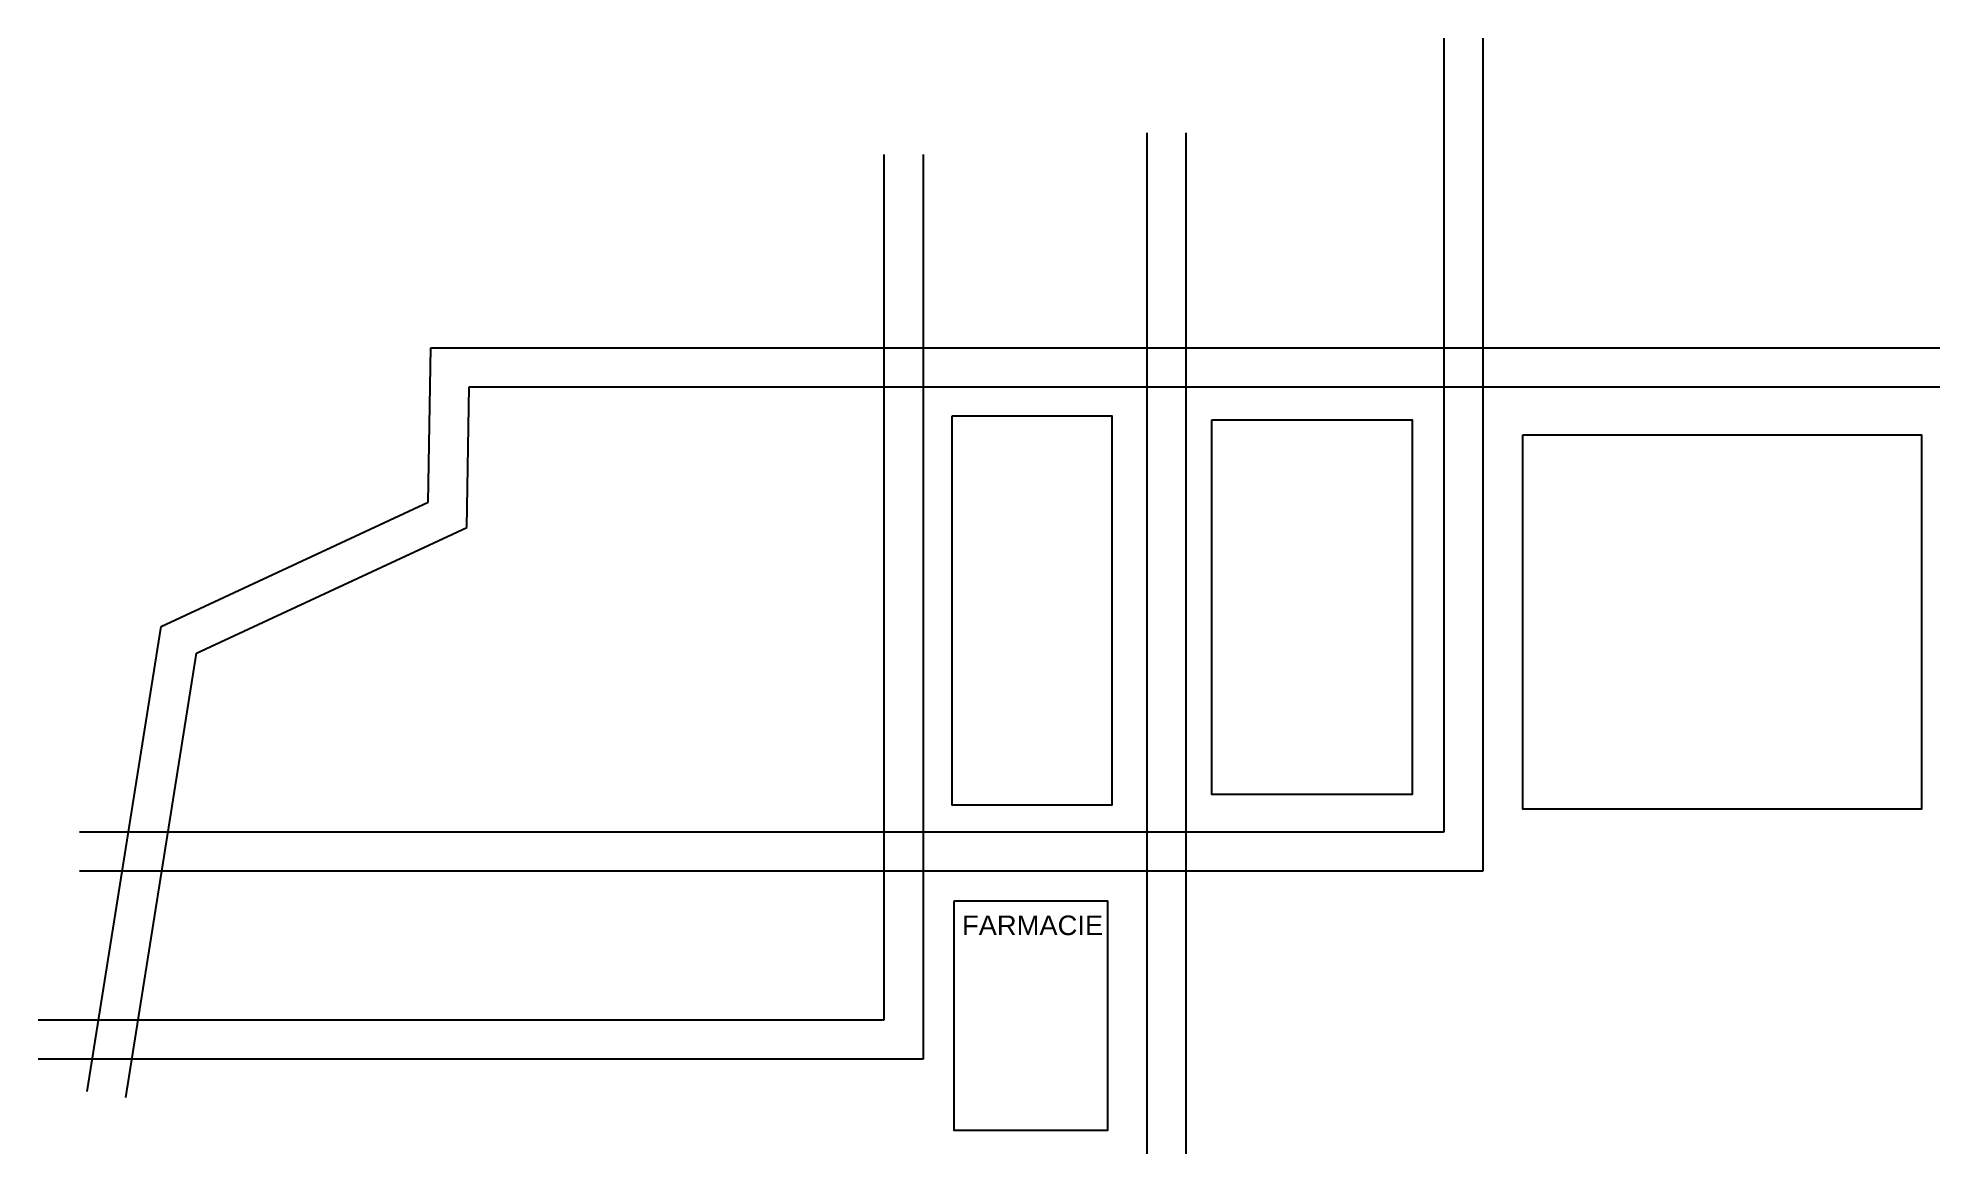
# Model space of a CAD drawing. Header units: millimetres. Extents: x 4 to 296, y 4 to 176.
import ezdxf

# ---------------------------------------------------------------- set-up
doc = ezdxf.new("R2010")
doc.units = ezdxf.units.MM
doc.header["$MEASUREMENT"] = 0
doc.layers.get('0').update_dxf_attribs({"true_color": 0xc2ced6})
doc.styles.get("Standard").update_dxf_attribs({"font": 'arial.ttf'})

msp = doc.modelspace()

# ---------------------------------------------------------------- linework, layer by layer
for p, q in [((219.61, 53.92), (219.61, 175.69)), ((225.61, 47.92), (225.61, 175.69)), ((174.05, 161.12), (174.05, 4.48)), ((180.05, 161.12), (180.05, 4.48)), ((133.8, 25.06), (133.8, 157.8)), ((139.8, 19.06), (139.8, 157.8)), ((63.86, 104.46), (64.27, 128.17)), ((64.27, 128.17), (203.4, 128.17)), ((203.4, 128.17), (295.65, 128.17)), ((69.8, 100.6), (70.17, 122.17)), ((70.17, 122.17), (203.4, 122.17)), ((203.4, 122.17), (295.65, 122.17)), ((22.92, 85.41), (63.86, 104.46)), ((28.34, 81.31), (69.8, 100.6)), ((11.57, 14.07), (22.92, 85.41)), ((17.49, 13.13), (28.34, 81.31)), ((10.38, 53.92), (219.61, 53.92)), ((10.38, 47.92), (225.61, 47.92)), ((4.05, 25.06), (133.8, 25.06)), ((4.05, 19.06), (139.8, 19.06))]:
    msp.add_line(p, q)
for points in [[(144.18, 117.75), (168.68, 117.75), (168.68, 58.01), (144.18, 58.01)], [(184.03, 117.1), (214.74, 117.1), (214.74, 59.65), (184.03, 59.65)], [(231.72, 114.81), (292.8, 114.81), (292.8, 57.36), (231.72, 57.36)], [(144.51, 43.33), (168.03, 43.33), (168.03, 8.07), (144.51, 8.07)]]:
    msp.add_lwpolyline(points, close=True)

# ---------------------------------------------------------------- texts
at = {"insert": (145.7, 41.06), "char_height": 3, "attachment_point": 1}
msp.add_mtext_dynamic_manual_height_columns('FARMACIE', width=11.6901, gutter_width=1, heights=[4.34], dxfattribs=at)

doc.saveas('drawing.dxf')
